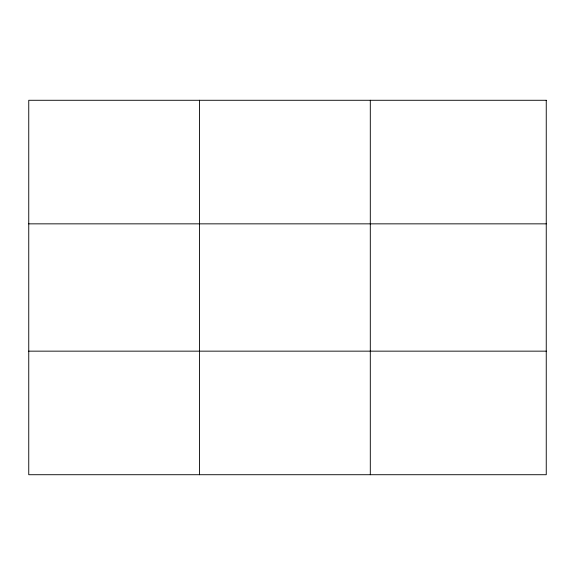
<?xml version="1.0" encoding="UTF-8"?>
<svg xmlns="http://www.w3.org/2000/svg" width="575" height="575" viewBox="0 0 575 575"><rect width="100%" height="100%" fill="white"/><g stroke="black" fill="none" stroke-linecap="round" stroke-linejoin="round"><path stroke-width="0.86" d="M199.525 474.72L199.525 100.28M370.3 474.72L370.3 100.28M28.75 223.847L546.25 223.847M28.75 351.152L546.25 351.152M546.25 100.28L546.25 474.72L28.75 474.72L28.75 100.28L546.25 100.28"/></g></svg>
